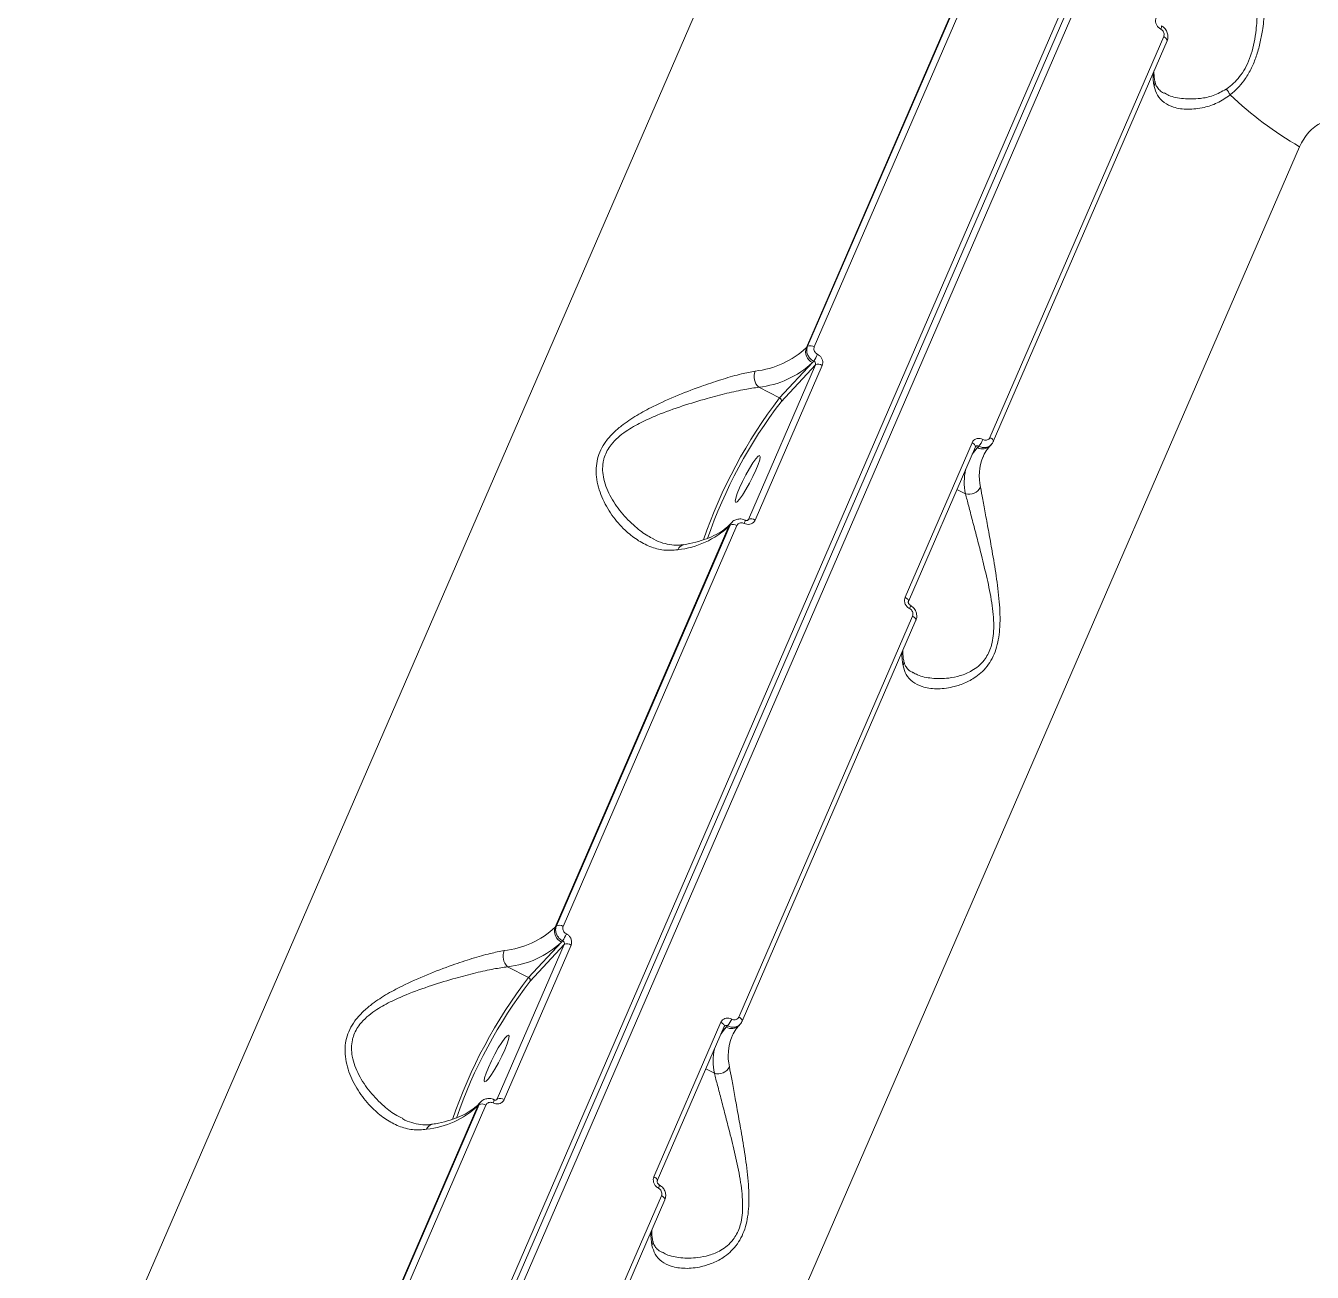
# Model space of a CAD drawing. Header units: millimetres. Extents: x -11024 to 8278, y -7837 to 5770.
# Drawn here: x 4109.8 to 4329.5, y 2123.2 to 2336.2 of the extents above; entities that cross this region are included whole.
import ezdxf

# ---------------------------------------------------------------- set-up
doc = ezdxf.new("R2010")
doc.units = ezdxf.units.MM
doc.layers.add('DIKOM_ОБЪЕКТ', color=7, linetype='Continuous')

msp = doc.modelspace()

# ---------------------------------------------------------------- linework, layer by layer
at = {"layer": 'DIKOM_ОБЪЕКТ', "color": 7, "linetype": 'Continuous', "lineweight": 15}
for p, q in [((4144.154, 2009.67), (4317.147, 2409.118)), ((4144.762, 2008.935), (4317.755, 2408.383)), ((4318.912, 2408.208), (4145.919, 2008.76)), ((4109.788, 2074.364), (4234.886, 2363.221)), ((4272.785, 2349.724), (4243.119, 2281.223)), ((4243.324, 2281.445), (4272.991, 2349.945)), ((4274.147, 2349.845), (4244.481, 2281.345)), ((4274.486, 2265.874), (4304.152, 2334.374)), ((4275.056, 2265.159), (4304.722, 2333.66)), ((4327.332, 2315.554), (4202.234, 2026.697)), ((4243.119, 2281.223), (4243.324, 2281.445)), ((4244.165, 2278.665), (4244.383, 2278.9)), ((4233.224, 2251.868), (4244.661, 2278.278)), ((4245.823, 2278.176), (4234.385, 2251.766)), ((4238.556, 2272.621), (4244.165, 2278.665)), ((4244.661, 2278.278), (4238.818, 2271.981)), ((4234.99, 2274.46), (4238.556, 2272.621)), ((4259.978, 2238.57), (4271.415, 2264.98)), ((4260.554, 2237.853), (4271.991, 2264.262)), ((4272.338, 2264.138), (4271.587, 2263.329)), ((4271.994, 2264.257), (4272.027, 2264.314)), ((4272.556, 2264.373), (4272.338, 2264.138)), ((4274.519, 2264.429), (4274.725, 2264.651)), ((4275.019, 2265.103), (4275.056, 2265.159)), ((4273.324, 2262.62), (4273.267, 2262.484)), ((4270.295, 2256.256), (4268.847, 2257.003)), ((4229.894, 2250.687), (4200.228, 2182.187)), ((4200.434, 2182.408), (4230.1, 2250.909)), ((4231.256, 2250.809), (4201.59, 2182.308)), ((4230.1, 2250.909), (4229.894, 2250.687)), ((4230.395, 2251.362), (4230.189, 2251.14)), ((4233.078, 2251.711), (4233.224, 2251.868)), ((4231.595, 2166.837), (4261.261, 2235.337)), ((4232.165, 2166.123), (4261.832, 2234.623)), ((4200.228, 2182.187), (4200.434, 2182.408)), ((4190.333, 2152.832), (4201.77, 2179.242)), ((4202.932, 2179.139), (4191.494, 2152.729)), ((4195.666, 2173.584), (4201.274, 2179.628)), ((4201.77, 2179.242), (4195.927, 2172.945)), ((4201.274, 2179.628), (4201.492, 2179.863)), ((4192.1, 2175.423), (4195.666, 2173.584)), ((4217.087, 2139.533), (4228.525, 2165.943)), ((4217.663, 2138.816), (4229.1, 2165.226)), ((4229.447, 2165.102), (4228.696, 2164.293)), ((4229.103, 2165.221), (4229.137, 2165.277)), ((4229.665, 2165.337), (4229.447, 2165.102)), ((4231.628, 2165.392), (4231.834, 2165.614)), ((4232.128, 2166.066), (4232.165, 2166.123)), ((4230.433, 2163.583), (4230.376, 2163.447)), ((4227.405, 2157.219), (4225.956, 2157.966)), ((4187.004, 2151.65), (4157.337, 2083.15)), ((4157.543, 2083.372), (4187.209, 2151.872)), ((4188.365, 2151.772), (4158.699, 2083.272)), ((4187.209, 2151.872), (4187.004, 2151.65)), ((4187.505, 2152.325), (4187.298, 2152.103)), ((4190.187, 2152.675), (4190.333, 2152.832)), ((4188.704, 2067.8), (4218.37, 2136.301)), ((4189.275, 2067.086), (4218.941, 2135.586))]:
    msp.add_line(p, q, dxfattribs=at)
at = {"layer": 'DIKOM_ОБЪЕКТ', "color": 7, "linetype": 'Continuous', "lineweight": 15, "flags": 128}
for points in [[(4304.722, 2333.66), (4304.728, 2333.675), (4304.738, 2333.761), (4304.713, 2333.858), (4304.656, 2333.962), (4304.567, 2334.07), (4304.45, 2334.177), (4304.31, 2334.28), (4304.152, 2334.374)], [(4275.056, 2265.159), (4275.062, 2265.175), (4275.072, 2265.261), (4275.047, 2265.358), (4274.99, 2265.462), (4274.901, 2265.569), (4274.784, 2265.676), (4274.644, 2265.779), (4274.486, 2265.874)], [(4271.991, 2264.262), (4271.997, 2264.278), (4272.006, 2264.365), (4271.982, 2264.462), (4271.923, 2264.567), (4271.834, 2264.675), (4271.716, 2264.782), (4271.575, 2264.885), (4271.415, 2264.98)], [(4271.448, 2263.008), (4271.67, 2263.329), (4272.338, 2264.138)], [(4231.697, 2257.265), (4231.3, 2256.28), (4231.05, 2255.497), (4230.965, 2254.98), (4231.054, 2254.77), (4231.307, 2254.885), (4231.707, 2255.316), (4232.219, 2256.026), (4232.802, 2256.959), (4233.409, 2258.04), (4233.992, 2259.18), (4234.502, 2260.288), (4234.898, 2261.273), (4235.149, 2262.056), (4235.233, 2262.573), (4235.145, 2262.783), (4234.891, 2262.668), (4234.492, 2262.237), (4233.98, 2261.527), (4233.396, 2260.593), (4232.789, 2259.513), (4232.207, 2258.373), (4231.697, 2257.265)], [(4230.189, 2251.14), (4230.068, 2250.992), (4229.894, 2250.687)], [(4260.553, 2237.852), (4260.56, 2237.869), (4260.569, 2237.955), (4260.544, 2238.052), (4260.486, 2238.157), (4260.396, 2238.265), (4260.279, 2238.372), (4260.137, 2238.475), (4259.978, 2238.57)], [(4261.832, 2234.623), (4261.838, 2234.638), (4261.847, 2234.724), (4261.823, 2234.822), (4261.765, 2234.925), (4261.676, 2235.033), (4261.56, 2235.14), (4261.42, 2235.243), (4261.261, 2235.337)], [(4232.165, 2166.123), (4232.171, 2166.138), (4232.181, 2166.224), (4232.156, 2166.321), (4232.099, 2166.425), (4232.01, 2166.533), (4231.894, 2166.64), (4231.754, 2166.743), (4231.595, 2166.837)], [(4229.1, 2165.226), (4229.106, 2165.242), (4229.116, 2165.328), (4229.091, 2165.426), (4229.032, 2165.53), (4228.943, 2165.638), (4228.825, 2165.745), (4228.684, 2165.848), (4228.525, 2165.943)], [(4228.557, 2163.971), (4228.779, 2164.292), (4229.447, 2165.102)], [(4188.806, 2158.228), (4188.409, 2157.243), (4188.159, 2156.461), (4188.074, 2155.943), (4188.163, 2155.734), (4188.417, 2155.848), (4188.816, 2156.279), (4189.328, 2156.989), (4189.911, 2157.923), (4190.519, 2159.003), (4191.101, 2160.144), (4191.611, 2161.251), (4192.007, 2162.236), (4192.258, 2163.019), (4192.342, 2163.536), (4192.254, 2163.746), (4192, 2163.631), (4191.601, 2163.201), (4191.089, 2162.49), (4190.505, 2161.557), (4189.898, 2160.476), (4189.316, 2159.336), (4188.806, 2158.228)], [(4187.298, 2152.103), (4187.177, 2151.955), (4187.004, 2151.65)], [(4217.662, 2138.815), (4217.669, 2138.832), (4217.678, 2138.918), (4217.653, 2139.016), (4217.595, 2139.12), (4217.505, 2139.228), (4217.388, 2139.336), (4217.247, 2139.439), (4217.087, 2139.533)], [(4218.941, 2135.586), (4218.947, 2135.602), (4218.956, 2135.688), (4218.932, 2135.785), (4218.874, 2135.889), (4218.785, 2135.997), (4218.669, 2136.104), (4218.529, 2136.206), (4218.37, 2136.301)]]:
    msp.add_lwpolyline(points, dxfattribs=at)
at = {"layer": 'DIKOM_ОБЪЕКТ', "color": 7, "linetype": 'Continuous', "lineweight": 15}
for centre, radius, start, end in [((4303.014, 2336.107), 0.764, 324.88052, 9.21903), ((4312.445, 2327.854), 10.106, 178.23202, 191.29625), ((4301.119, 2326.5), 1.547, 336.1276, 10.2311), ((4312.747, 2323.304), 2.952, 21.84889, 45.16283), ((4361.111, 2373.129), 66.753, 226.88297, 239.60008), ((4232.783, 2292.239), 15.106, 276.07414, 313.17558), ((4245.046, 2280.518), 2.052, 159.89701, 244.57401), ((4243.815, 2280.384), 1.169, 55.30938, 114.81335), ((4238.838, 2282.649), 6.694, 325.93458, 337.41138), ((4236.675, 2276.278), 2.479, 157.70803, 227.18596), ((4233.313, 2290.23), 15.859, 276.07113, 313.17816), ((4245.152, 2277.21), 1.176, 55.23237, 114.67999), ((4306.106, 2220.785), 85.146, 142.49832, 161.09326), ((4238.336, 2272.158), 0.513, 339.89988, 64.57654), ((4304.466, 2221.63), 82.734, 142.51245, 160.98366), ((4273.236, 2265.726), 1.824, 240.48773, 314.66955), ((4269.451, 2267.068), 4.111, 319.04517, 337.83318), ((4281.483, 2259.273), 8.821, 158.64966, 192.42906), ((4279.927, 2258.264), 9.839, 167.33561, 191.77895), ((4270.919, 2258.341), 2.176, 253.35179, 333.62593), ((4219.56, 2261.7), 15.103, 276.06928, 313.17925), ((4230.59, 2249.845), 1.171, 55.36522, 114.7575), ((4231.543, 2251.784), 1.132, 328.48259, 357.55237), ((4233.715, 2250.801), 1.175, 55.20709, 114.70321), ((4222.44, 2246.21), 1.367, 102.27249, 159.80835), ((4260.122, 2237.071), 0.765, 324.91007, 9.2001), ((4269.554, 2228.817), 10.106, 178.23202, 191.29625), ((4258.235, 2227.463), 1.541, 336.05648, 10.30222), ((4189.892, 2193.203), 15.106, 276.07462, 313.1751), ((4202.155, 2181.481), 2.052, 159.89701, 244.57401), ((4200.924, 2181.346), 1.17, 55.32783, 114.77144), ((4195.906, 2183.635), 6.74, 325.96493, 337.36306), ((4193.784, 2177.241), 2.478, 157.70457, 227.19885), ((4190.422, 2191.194), 15.86, 276.07342, 313.17699), ((4202.261, 2178.173), 1.176, 55.23237, 114.67999), ((4263.215, 2121.748), 85.146, 142.49832, 161.09326), ((4195.445, 2173.121), 0.513, 339.90455, 64.58684), ((4261.575, 2122.595), 82.733, 142.51302, 160.98448), ((4230.346, 2166.689), 1.824, 240.49109, 314.66619), ((4226.567, 2168.027), 4.103, 319.0216, 337.85007), ((4238.592, 2160.236), 8.821, 158.64966, 192.42906), ((4237.036, 2159.228), 9.839, 167.33561, 191.77895), ((4228.028, 2159.305), 2.177, 253.36506, 333.61265), ((4176.669, 2162.662), 15.102, 276.06855, 313.18116), ((4187.7, 2150.808), 1.171, 55.36522, 114.7575), ((4188.649, 2152.748), 1.135, 328.5509, 357.51602), ((4190.824, 2151.765), 1.174, 55.18569, 114.70126), ((4179.548, 2147.175), 1.366, 102.23728, 159.84356), ((4217.23, 2138.034), 0.767, 324.97998, 9.17635), ((4226.722, 2129.787), 10.165, 178.27475, 191.26437), ((4215.342, 2128.426), 1.543, 336.10008, 10.28851)]:
    msp.add_arc(centre, radius, start, end, dxfattribs=at)
for points, knots in [([(4579.421, 2134.413), (4579.433, 2134.831), (4579.495, 2137.038), (4579.315, 2141.133), (4578.869, 2146.697), (4578.102, 2152.361), (4577.047, 2158.11), (4575.697, 2163.942), (4574.053, 2169.851), (4572.117, 2175.835), (4569.891, 2181.887), (4567.376, 2188.003), (4564.573, 2194.178), (4561.487, 2200.408), (4558.118, 2206.687), (4554.469, 2213.012), (4550.545, 2219.377), (4546.346, 2225.778), (4541.877, 2232.209), (4537.141, 2238.666), (4532.142, 2245.144), (4526.883, 2251.638), (4521.37, 2258.144), (4515.604, 2264.656), (4509.593, 2271.17), (4503.338, 2277.681), (4496.846, 2284.184), (4490.121, 2290.674), (4483.169, 2297.146), (4475.994, 2303.596), (4468.602, 2310.018), (4461, 2316.409), (4453.191, 2322.763), (4445.182, 2329.075), (4436.98, 2335.341), (4428.59, 2341.556), (4420.018, 2347.715), (4411.272, 2353.814), (4402.357, 2359.849), (4393.281, 2365.814), (4384.05, 2371.705), (4374.671, 2377.519), (4365.151, 2383.249), (4355.498, 2388.893), (4345.718, 2394.446), (4335.818, 2399.902), (4326.923, 2404.671), (4321.305, 2407.592), (4319.057, 2408.761)], [0, 0, 0, 0, 0.005179, 0.02739, 0.0496129, 0.0718474, 0.0940927, 0.1163475, 0.1386104, 0.1608803, 0.1831555, 0.2054353, 0.2277182, 0.2500033, 0.2722902, 0.2945781, 0.316866, 0.3391543, 0.3614417, 0.3837286, 0.4060147, 0.4282999, 0.4505841, 0.4728672, 0.4951491, 0.5174299, 0.53971, 0.5619889, 0.5842665, 0.6065438, 0.6288197, 0.6510947, 0.6733691, 0.6956426, 0.7179154, 0.7401874, 0.7624591, 0.7847299, 0.8070003, 0.8292698, 0.8515392, 0.8738084, 0.8960771, 0.9183452, 0.9406131, 0.9628808, 0.9851479, 1, 1, 1, 1]), ([(4314.828, 2325.397), (4314.968, 2325.497), (4315.865, 2326.134), (4317.106, 2327.362), (4318.302, 2329.309), (4318.828, 2330.566), (4319.28, 2331.934), (4319.65, 2333.417), (4320, 2335.773), (4320.174, 2338.418), (4320.176, 2341.468), (4320.001, 2344.616), (4319.654, 2347.67), (4319.173, 2350.411), (4318.735, 2351.828), (4318.514, 2352.545)], [0, 0, 0, 0, 0.0201017, 0.128727, 0.1852681, 0.2440086, 0.2548653, 0.3167969, 0.3805899, 0.4664216, 0.5546318, 0.6638261, 0.7761687, 0.8865564, 1, 1, 1, 1]), ([(4320.577, 2353.039), (4320.744, 2352.331), (4321.084, 2350.896), (4321.396, 2348.105), (4321.569, 2344.92), (4321.571, 2341.666), (4321.402, 2338.446), (4321.092, 2335.684), (4320.618, 2333.173), (4320.013, 2331.004), (4319.176, 2328.947), (4317.863, 2326.701), (4316.54, 2325.26), (4315.628, 2324.517), (4315.487, 2324.402)], [0, 0, 0, 0, 0.1084788, 0.2202191, 0.3276453, 0.4383077, 0.523799, 0.6115035, 0.6745121, 0.739088, 0.8027751, 0.8688971, 0.9797328, 1, 1, 1, 1]), ([(4303.639, 2335.668), (4303.545, 2335.726), (4303.309, 2335.871), (4303.006, 2336.217), (4302.796, 2336.674), (4302.731, 2337.166), (4302.823, 2337.46), (4302.869, 2337.607)], [0, 0, 0, 0, 0.141858, 0.3567395, 0.5713328, 0.7857526, 1, 1, 1, 1]), ([(4304.705, 2333.668), (4304.734, 2333.722), (4304.87, 2333.975), (4304.906, 2334.52), (4304.75, 2335.214), (4304.358, 2335.841), (4303.954, 2336.095), (4303.76, 2336.217)], [0, 0, 0, 0, 0.0627609, 0.2918695, 0.5280511, 0.7743002, 1, 1, 1, 1]), ([(4304.152, 2334.374), (4304.182, 2334.472), (4304.243, 2334.668), (4304.201, 2334.996), (4304.061, 2335.301), (4303.859, 2335.532), (4303.702, 2335.629), (4303.639, 2335.668)], [0, 0, 0, 0, 0.2142471, 0.428527, 0.6430872, 0.858034, 1, 1, 1, 1]), ([(4302.64, 2326.784), (4302.594, 2327.049), (4302.486, 2327.662), (4302.493, 2328.211), (4302.498, 2328.522)], [0, 0, 0, 0, 0.4317591, 1, 1, 1, 1]), ([(4315.487, 2324.402), (4314.764, 2323.906), (4313.315, 2322.911), (4310.805, 2322.147), (4308.228, 2321.847), (4305.907, 2322.191), (4304.179, 2323.035), (4303.022, 2324.21), (4302.689, 2325.345), (4302.534, 2325.874)], [0, 0, 0, 0, 0.1281537, 0.2567412, 0.4268156, 0.5968776, 0.7373117, 0.8775736, 1, 1, 1, 1]), ([(4304.213, 2324.699), (4304.209, 2324.7), (4303.873, 2324.83), (4303.457, 2325.195), (4302.98, 2325.77), (4302.724, 2326.302), (4302.667, 2326.716), (4302.654, 2326.806)], [0, 0, 0, 0, 0.0036982, 0.3183937, 0.6478603, 0.9235998, 1, 1, 1, 1]), ([(4304.267, 2324.745), (4304.521, 2324.598), (4305.435, 2324.07), (4307.512, 2323.681), (4310.103, 2323.691), (4312.639, 2324.185), (4314.092, 2324.989), (4314.828, 2325.397)], [0, 0, 0, 0, 0.0987534, 0.3550395, 0.6180343, 0.8063442, 1, 1, 1, 1]), ([(4335.414, 2320.352), (4334.886, 2320.394), (4333.407, 2320.511), (4331.083, 2319.823), (4328.76, 2318.149), (4327.811, 2316.424), (4327.332, 2315.554)], [0, 0, 0, 0, 0.152965, 0.4283618, 0.7114293, 1, 1, 1, 1]), ([(4244.383, 2278.9), (4244.255, 2278.974), (4243.934, 2279.161), (4243.521, 2279.611), (4243.233, 2280.211), (4243.142, 2280.859), (4243.264, 2281.249), (4243.324, 2281.445)], [0, 0, 0, 0, 0.1417231, 0.3563926, 0.5709286, 0.7854766, 1, 1, 1, 1]), ([(4244.481, 2281.345), (4244.45, 2281.247), (4244.39, 2281.052), (4244.437, 2280.729), (4244.583, 2280.43), (4244.792, 2280.207), (4244.954, 2280.115), (4245.018, 2280.078)], [0, 0, 0, 0, 0.2141995, 0.4285822, 0.6432489, 0.8581661, 1, 1, 1, 1]), ([(4244.661, 2278.278), (4244.676, 2278.327), (4244.706, 2278.424), (4244.681, 2278.584), (4244.606, 2278.731), (4244.499, 2278.838), (4244.416, 2278.882), (4244.383, 2278.9)], [0, 0, 0, 0, 0.2139374, 0.4282124, 0.6428448, 0.8579109, 1, 1, 1, 1]), ([(4245.018, 2280.078), (4245.115, 2280.023), (4245.357, 2279.884), (4245.67, 2279.549), (4245.889, 2279.101), (4245.959, 2278.615), (4245.868, 2278.322), (4245.823, 2278.176)], [0, 0, 0, 0, 0.1418943, 0.3567307, 0.5713937, 0.7857177, 1, 1, 1, 1]), ([(4221.157, 2246.682), (4220.35, 2246.621), (4218.736, 2246.497), (4216.396, 2247.156), (4214.171, 2248.328), (4211.96, 2250.108), (4209.846, 2252.529), (4208.098, 2255.592), (4207.116, 2258.884), (4207.223, 2261.709), (4207.972, 2263.758), (4208.867, 2265.252), (4210.078, 2266.63), (4211.819, 2268.146), (4214.12, 2269.682), (4217.394, 2271.43), (4221.251, 2273.15), (4225.308, 2274.682), (4228.933, 2275.885), (4231.951, 2276.746), (4233.616, 2277.069), (4234.381, 2277.218)], [0, 0, 0, 0, 0.0554749, 0.1110232, 0.1664961, 0.2220043, 0.2900218, 0.3579619, 0.422675, 0.4774061, 0.5052453, 0.5330937, 0.5627103, 0.5923738, 0.6404272, 0.688582, 0.7603261, 0.8320607, 0.8909988, 0.9498663, 1, 1, 1, 1]), ([(4234.99, 2274.46), (4234.223, 2274.348), (4232.56, 2274.105), (4229.558, 2273.435), (4225.973, 2272.5), (4221.942, 2271.281), (4218.136, 2269.919), (4214.884, 2268.476), (4212.63, 2267.206), (4210.916, 2265.9), (4209.543, 2264.488), (4208.775, 2263.1), (4208.394, 2261.708), (4208.274, 2260.555), (4208.48, 2258.486), (4209.495, 2255.863), (4211.437, 2252.99), (4213.697, 2250.72), (4215.595, 2249.241), (4216.688, 2248.725), (4217.014, 2248.572)], [0, 0, 0, 0, 0.0593776, 0.1286913, 0.1998924, 0.2841076, 0.3705391, 0.4258943, 0.482375, 0.5152254, 0.5489613, 0.5972485, 0.6101133, 0.6402433, 0.6713741, 0.7457523, 0.8249928, 0.9064131, 0.972099, 1, 1, 1, 1]), ([(4271.415, 2264.98), (4271.461, 2265.067), (4271.577, 2265.289), (4271.884, 2265.553), (4272.316, 2265.709), (4272.8, 2265.713), (4273.105, 2265.582), (4273.258, 2265.517)], [0, 0, 0, 0, 0.1405602, 0.3550986, 0.5698387, 0.7848717, 1, 1, 1, 1]), ([(4273.258, 2265.517), (4273.36, 2265.473), (4273.564, 2265.386), (4273.886, 2265.388), (4274.174, 2265.492), (4274.378, 2265.668), (4274.455, 2265.815), (4274.486, 2265.874)], [0, 0, 0, 0, 0.21514105, 0.43019766, 0.64496305, 0.85948045, 1, 1, 1, 1]), ([(4272.556, 2264.373), (4272.506, 2264.396), (4272.407, 2264.443), (4272.251, 2264.444), (4272.116, 2264.402), (4272.055, 2264.34), (4272.028, 2264.313)], [0, 0, 0, 0, 0.2658365, 0.5314892, 0.7964154, 1, 1, 1, 1]), ([(4274.712, 2264.667), (4274.606, 2264.559), (4274.36, 2264.308), (4273.813, 2264.129), (4273.171, 2264.116), (4272.761, 2264.288), (4272.556, 2264.373)], [0, 0, 0, 0, 0.2010776, 0.4673794, 0.7337353, 1, 1, 1, 1]), ([(4273.311, 2262.498), (4273.373, 2262.672), (4273.577, 2263.242), (4274.019, 2263.864), (4274.419, 2264.316), (4274.519, 2264.429)], [0, 0, 0, 0, 0.24802136, 0.81241954, 1, 1, 1, 1]), ([(4275.019, 2265.103), (4274.964, 2264.98), (4274.888, 2264.812), (4274.749, 2264.698), (4274.712, 2264.667)], [0, 0, 0, 0, 0.7281476, 1, 1, 1, 1]), ([(4272.868, 2257.374), (4272.994, 2256.702), (4273.245, 2255.357), (4273.724, 2252.692), (4274.271, 2249.713), (4274.896, 2246.223), (4275.573, 2242.254), (4276.123, 2237.899), (4276.295, 2233.735), (4275.847, 2230.542), (4275.056, 2228.446), (4274.236, 2227.035), (4273.215, 2225.861), (4271.823, 2224.721), (4270.086, 2223.792), (4267.766, 2223.074), (4265.266, 2222.815), (4262.96, 2223.171), (4261.248, 2224.029), (4260.118, 2225.203), (4259.793, 2226.323), (4259.643, 2226.838)], [0, 0, 0, 0, 0.0554768, 0.1110255, 0.1664983, 0.2220062, 0.2900236, 0.3579659, 0.4226764, 0.4774066, 0.5052484, 0.5330941, 0.5627094, 0.5923748, 0.6404297, 0.6885806, 0.760326, 0.8320622, 0.8909991, 0.9498671, 1, 1, 1, 1]), ([(4261.374, 2225.708), (4261.609, 2225.57), (4262.501, 2225.045), (4264.549, 2224.657), (4267.069, 2224.633), (4269.422, 2225.107), (4271.146, 2225.807), (4272.528, 2226.754), (4273.689, 2227.937), (4274.412, 2229.276), (4274.853, 2230.734), (4275.078, 2232), (4275.185, 2234.406), (4274.824, 2237.735), (4273.997, 2241.805), (4273.083, 2245.543), (4272.225, 2248.867), (4271.487, 2251.697), (4270.821, 2254.27), (4270.472, 2255.588), (4270.295, 2256.256)], [0, 0, 0, 0, 0.0301301, 0.1142531, 0.2005897, 0.2558798, 0.3122977, 0.3451143, 0.3788111, 0.4270435, 0.4398937, 0.4699862, 0.5010875, 0.5753821, 0.6545343, 0.7358627, 0.8014758, 0.8682304, 0.9331967, 1, 1, 1, 1]), ([(4230.189, 2251.14), (4230.026, 2250.974), (4229.532, 2250.47), (4228.499, 2249.704), (4226.991, 2248.898), (4225.229, 2248.235), (4223.584, 2247.802), (4222.505, 2247.61), (4222.154, 2247.547)], [0, 0, 0, 0, 0.102488, 0.3106837, 0.5124768, 0.7099318, 0.9057092, 1, 1, 1, 1]), ([(4230.1, 2250.909), (4230.155, 2251.031), (4230.229, 2251.197), (4230.367, 2251.311), (4230.403, 2251.34)], [0, 0, 0, 0, 0.739615, 1, 1, 1, 1]), ([(4232.667, 2251.722), (4232.615, 2251.752), (4232.342, 2251.911), (4231.771, 2251.991), (4231.059, 2251.852), (4230.57, 2251.604), (4230.417, 2251.369), (4230.4, 2251.341)], [0, 0, 0, 0, 0.07104506, 0.37832833, 0.65799674, 0.95986908, 1, 1, 1, 1]), ([(4232.508, 2251.192), (4232.404, 2251.233), (4232.195, 2251.314), (4231.865, 2251.304), (4231.571, 2251.194), (4231.364, 2251.015), (4231.287, 2250.867), (4231.256, 2250.809)], [0, 0, 0, 0, 0.2151287, 0.4301461, 0.6449993, 0.8595139, 1, 1, 1, 1]), ([(4234.385, 2251.766), (4234.339, 2251.678), (4234.223, 2251.456), (4233.912, 2251.188), (4233.473, 2251.024), (4232.979, 2251.01), (4232.665, 2251.131), (4232.508, 2251.192)], [0, 0, 0, 0, 0.1406215, 0.3550671, 0.5697991, 0.7848208, 1, 1, 1, 1]), ([(4233.141, 2251.76), (4233.135, 2251.749), (4233.113, 2251.711), (4233.03, 2251.678), (4232.884, 2251.67), (4232.763, 2251.692), (4232.696, 2251.729), (4232.675, 2251.74)], [0, 0, 0, 0, 0.1446884, 0.4915318, 0.7177265, 0.9152668, 1, 1, 1, 1]), ([(4233.144, 2251.757), (4233.154, 2251.765), (4233.191, 2251.795), (4233.21, 2251.838), (4233.224, 2251.868)], [0, 0, 0, 0, 0.2842623, 1, 1, 1, 1]), ([(4222.156, 2247.581), (4221.953, 2247.54), (4221.278, 2247.405), (4220.098, 2247.469), (4218.604, 2247.807), (4217.551, 2248.178), (4217.025, 2248.504), (4217.007, 2248.515)], [0, 0, 0, 0, 0.1175205, 0.3916533, 0.6860527, 0.9889094, 1, 1, 1, 1]), ([(4260.748, 2236.631), (4260.654, 2236.689), (4260.418, 2236.835), (4260.115, 2237.18), (4259.905, 2237.638), (4259.84, 2238.129), (4259.932, 2238.423), (4259.978, 2238.57)], [0, 0, 0, 0, 0.1417855, 0.3567427, 0.5713016, 0.7857247, 1, 1, 1, 1]), ([(4260.878, 2237.198), (4260.852, 2237.212), (4260.779, 2237.249), (4260.673, 2237.354), (4260.582, 2237.491), (4260.534, 2237.633), (4260.526, 2237.757), (4260.54, 2237.827), (4260.553, 2237.848), (4260.554, 2237.852)], [0, 0, 0, 0, 0.0995468, 0.2665333, 0.4281653, 0.5938933, 0.7684158, 0.9628215, 1, 1, 1, 1]), ([(4261.814, 2234.631), (4261.843, 2234.686), (4261.979, 2234.938), (4262.015, 2235.483), (4261.859, 2236.177), (4261.468, 2236.804), (4261.063, 2237.059), (4260.87, 2237.18)], [0, 0, 0, 0, 0.06283586, 0.29185774, 0.52802921, 0.77429081, 1, 1, 1, 1]), ([(4261.261, 2235.337), (4261.292, 2235.435), (4261.353, 2235.631), (4261.31, 2235.959), (4261.17, 2236.264), (4260.969, 2236.496), (4260.811, 2236.593), (4260.748, 2236.631)], [0, 0, 0, 0, 0.2142824, 0.4285356, 0.6431316, 0.8580517, 1, 1, 1, 1]), ([(4259.75, 2227.747), (4259.703, 2228.012), (4259.595, 2228.626), (4259.603, 2229.174), (4259.607, 2229.486)], [0, 0, 0, 0, 0.4317339, 1, 1, 1, 1]), ([(4261.355, 2225.673), (4261.182, 2225.76), (4260.714, 2225.993), (4260.267, 2226.482), (4259.918, 2227.038), (4259.805, 2227.557), (4259.76, 2227.763)], [0, 0, 0, 0, 0.1890033, 0.510698, 0.8061071, 1, 1, 1, 1]), ([(4201.492, 2179.863), (4201.364, 2179.937), (4201.043, 2180.124), (4200.631, 2180.574), (4200.343, 2181.174), (4200.252, 2181.822), (4200.373, 2182.213), (4200.434, 2182.408)], [0, 0, 0, 0, 0.1417153, 0.356377, 0.5709725, 0.7854323, 1, 1, 1, 1]), ([(4201.59, 2182.308), (4201.56, 2182.211), (4201.499, 2182.015), (4201.546, 2181.692), (4201.692, 2181.394), (4201.901, 2181.17), (4202.063, 2181.078), (4202.127, 2181.041)], [0, 0, 0, 0, 0.2141961, 0.4285445, 0.6431769, 0.8580599, 1, 1, 1, 1]), ([(4202.127, 2181.041), (4202.224, 2180.986), (4202.467, 2180.848), (4202.78, 2180.513), (4202.998, 2180.064), (4203.068, 2179.579), (4202.977, 2179.286), (4202.932, 2179.139)], [0, 0, 0, 0, 0.1418155, 0.3567334, 0.5713679, 0.7857237, 1, 1, 1, 1]), ([(4178.266, 2147.645), (4177.46, 2147.584), (4175.846, 2147.461), (4173.505, 2148.119), (4171.281, 2149.291), (4169.069, 2151.072), (4166.956, 2153.492), (4165.207, 2156.555), (4164.225, 2159.847), (4164.332, 2162.673), (4165.081, 2164.722), (4165.976, 2166.215), (4167.187, 2167.594), (4168.928, 2169.109), (4171.23, 2170.645), (4174.504, 2172.394), (4178.36, 2174.114), (4182.417, 2175.645), (4186.042, 2176.848), (4189.06, 2177.709), (4190.725, 2178.033), (4191.491, 2178.182)], [0, 0, 0, 0, 0.0554784, 0.1110266, 0.1664979, 0.2220072, 0.2900245, 0.3579644, 0.4226773, 0.4774084, 0.5052464, 0.533094, 0.5627106, 0.5923744, 0.6404306, 0.6885821, 0.7603259, 0.8320603, 0.891002, 0.9498664, 1, 1, 1, 1]), ([(4201.77, 2179.242), (4201.786, 2179.29), (4201.816, 2179.388), (4201.79, 2179.548), (4201.715, 2179.694), (4201.608, 2179.802), (4201.525, 2179.846), (4201.492, 2179.863)], [0, 0, 0, 0, 0.21395737, 0.42817622, 0.64280713, 0.85782933, 1, 1, 1, 1]), ([(4192.1, 2175.423), (4191.333, 2175.311), (4189.67, 2175.068), (4186.668, 2174.398), (4183.083, 2173.463), (4179.051, 2172.244), (4175.245, 2170.882), (4171.993, 2169.439), (4169.74, 2168.169), (4168.025, 2166.863), (4166.652, 2165.451), (4165.884, 2164.064), (4165.503, 2162.671), (4165.383, 2161.518), (4165.589, 2159.45), (4166.604, 2156.826), (4168.546, 2153.953), (4170.806, 2151.684), (4172.704, 2150.204), (4173.797, 2149.689), (4174.123, 2149.535)], [0, 0, 0, 0, 0.0593808, 0.1286944, 0.1998903, 0.2841106, 0.370542, 0.4258971, 0.4823738, 0.5152281, 0.5489639, 0.5972501, 0.6101149, 0.6402444, 0.671376, 0.7457528, 0.8249932, 0.9064133, 0.972099, 1, 1, 1, 1]), ([(4230.368, 2166.48), (4230.469, 2166.437), (4230.673, 2166.35), (4230.996, 2166.352), (4231.283, 2166.455), (4231.488, 2166.631), (4231.565, 2166.779), (4231.595, 2166.837)], [0, 0, 0, 0, 0.2150339, 0.4300922, 0.6448929, 0.8593762, 1, 1, 1, 1]), ([(4228.525, 2165.943), (4228.57, 2166.031), (4228.686, 2166.252), (4228.993, 2166.516), (4229.425, 2166.672), (4229.909, 2166.676), (4230.215, 2166.545), (4230.368, 2166.48)], [0, 0, 0, 0, 0.1406484, 0.355084, 0.5699124, 0.7848311, 1, 1, 1, 1]), ([(4229.665, 2165.337), (4229.615, 2165.36), (4229.516, 2165.406), (4229.36, 2165.407), (4229.225, 2165.366), (4229.164, 2165.303), (4229.138, 2165.276)], [0, 0, 0, 0, 0.2658593, 0.5315923, 0.7965985, 1, 1, 1, 1]), ([(4231.821, 2165.631), (4231.715, 2165.522), (4231.469, 2165.271), (4230.923, 2165.093), (4230.28, 2165.08), (4229.87, 2165.251), (4229.665, 2165.337)], [0, 0, 0, 0, 0.2010156, 0.4673689, 0.7336368, 1, 1, 1, 1]), ([(4230.42, 2163.461), (4230.483, 2163.635), (4230.687, 2164.205), (4231.128, 2164.827), (4231.528, 2165.279), (4231.628, 2165.392)], [0, 0, 0, 0, 0.2480265, 0.8124361, 1, 1, 1, 1]), ([(4232.128, 2166.066), (4232.073, 2165.944), (4231.998, 2165.775), (4231.859, 2165.661), (4231.821, 2165.631)], [0, 0, 0, 0, 0.7279916, 1, 1, 1, 1]), ([(4229.978, 2158.337), (4230.103, 2157.665), (4230.355, 2156.32), (4230.833, 2153.655), (4231.381, 2150.676), (4232.005, 2147.186), (4232.683, 2143.218), (4233.232, 2138.863), (4233.404, 2134.698), (4232.956, 2131.505), (4232.165, 2129.41), (4231.345, 2127.999), (4230.324, 2126.824), (4228.932, 2125.685), (4227.195, 2124.756), (4224.876, 2124.037), (4222.376, 2123.779), (4220.069, 2124.134), (4218.357, 2124.992), (4217.227, 2126.166), (4216.902, 2127.286), (4216.753, 2127.801)], [0, 0, 0, 0, 0.0554758, 0.1110254, 0.1664982, 0.2220062, 0.2900231, 0.3579627, 0.4226769, 0.4774068, 0.5052486, 0.5330936, 0.5627099, 0.5923753, 0.6404291, 0.6885807, 0.7603263, 0.8320625, 0.8909995, 0.9498676, 1, 1, 1, 1]), ([(4218.483, 2126.672), (4218.718, 2126.533), (4219.61, 2126.009), (4221.659, 2125.62), (4224.179, 2125.596), (4226.531, 2126.07), (4228.256, 2126.77), (4229.637, 2127.717), (4230.798, 2128.9), (4231.521, 2130.24), (4231.963, 2131.698), (4232.187, 2132.963), (4232.294, 2135.369), (4231.933, 2138.698), (4231.107, 2142.768), (4230.192, 2146.506), (4229.334, 2149.83), (4228.596, 2152.66), (4227.931, 2155.233), (4227.582, 2156.551), (4227.405, 2157.219)], [0, 0, 0, 0, 0.03013108, 0.11425286, 0.20059131, 0.25587921, 0.31229731, 0.34511257, 0.37880943, 0.42704189, 0.43989218, 0.46998885, 0.50108548, 0.57538015, 0.65453124, 0.73586072, 0.80147394, 0.86822864, 0.93319417, 1, 1, 1, 1]), ([(4187.298, 2152.103), (4187.135, 2151.937), (4186.641, 2151.434), (4185.608, 2150.667), (4184.1, 2149.861), (4182.339, 2149.199), (4180.693, 2148.765), (4179.614, 2148.573), (4179.264, 2148.51)], [0, 0, 0, 0, 0.1024844, 0.310679, 0.5124718, 0.7099299, 0.9057092, 1, 1, 1, 1]), ([(4187.209, 2151.872), (4187.264, 2151.995), (4187.338, 2152.161), (4187.476, 2152.274), (4187.512, 2152.303)], [0, 0, 0, 0, 0.7397933, 1, 1, 1, 1]), ([(4189.776, 2152.685), (4189.725, 2152.715), (4189.451, 2152.875), (4188.88, 2152.954), (4188.168, 2152.815), (4187.679, 2152.567), (4187.527, 2152.332), (4187.509, 2152.305)], [0, 0, 0, 0, 0.07105094, 0.37834525, 0.65802875, 0.95987723, 1, 1, 1, 1]), ([(4189.618, 2152.156), (4189.513, 2152.196), (4189.304, 2152.277), (4188.974, 2152.268), (4188.681, 2152.158), (4188.473, 2151.978), (4188.396, 2151.83), (4188.365, 2151.772)], [0, 0, 0, 0, 0.2151912, 0.4301845, 0.6449337, 0.8595283, 1, 1, 1, 1]), ([(4191.494, 2152.729), (4191.449, 2152.641), (4191.333, 2152.42), (4191.021, 2152.152), (4190.582, 2151.987), (4190.088, 2151.973), (4189.774, 2152.095), (4189.618, 2152.156)], [0, 0, 0, 0, 0.1406029, 0.3551013, 0.5698407, 0.7848697, 1, 1, 1, 1]), ([(4190.251, 2152.723), (4190.244, 2152.712), (4190.222, 2152.675), (4190.14, 2152.641), (4189.993, 2152.633), (4189.872, 2152.656), (4189.805, 2152.692), (4189.785, 2152.703)], [0, 0, 0, 0, 0.1446065, 0.4914519, 0.7177527, 0.9150513, 1, 1, 1, 1]), ([(4190.253, 2152.72), (4190.263, 2152.729), (4190.3, 2152.758), (4190.319, 2152.801), (4190.333, 2152.832)], [0, 0, 0, 0, 0.2841551, 1, 1, 1, 1]), ([(4179.265, 2148.544), (4179.062, 2148.503), (4178.387, 2148.368), (4177.208, 2148.433), (4175.713, 2148.77), (4174.661, 2149.142), (4174.134, 2149.467), (4174.116, 2149.479)], [0, 0, 0, 0, 0.1175098, 0.3916533, 0.6860527, 0.9889094, 1, 1, 1, 1]), ([(4217.858, 2137.594), (4217.764, 2137.652), (4217.527, 2137.798), (4217.224, 2138.144), (4217.014, 2138.601), (4216.95, 2139.093), (4217.041, 2139.386), (4217.087, 2139.533)], [0, 0, 0, 0, 0.1418535, 0.3567964, 0.5713411, 0.7857389, 1, 1, 1, 1]), ([(4217.988, 2138.161), (4217.961, 2138.175), (4217.889, 2138.212), (4217.782, 2138.317), (4217.692, 2138.454), (4217.643, 2138.596), (4217.636, 2138.72), (4217.649, 2138.79), (4217.662, 2138.811), (4217.664, 2138.815)], [0, 0, 0, 0, 0.0993556, 0.2665126, 0.4281433, 0.5937415, 0.7682771, 0.9627847, 1, 1, 1, 1]), ([(4218.923, 2135.595), (4218.953, 2135.649), (4219.089, 2135.902), (4219.124, 2136.446), (4218.968, 2137.141), (4218.577, 2137.768), (4218.172, 2138.022), (4217.979, 2138.144)], [0, 0, 0, 0, 0.0628683, 0.2919501, 0.5281088, 0.7742981, 1, 1, 1, 1]), ([(4218.37, 2136.301), (4218.401, 2136.399), (4218.462, 2136.595), (4218.419, 2136.923), (4218.279, 2137.228), (4218.078, 2137.459), (4217.92, 2137.556), (4217.858, 2137.594)], [0, 0, 0, 0, 0.214274, 0.4286937, 0.6433242, 0.858153, 1, 1, 1, 1]), ([(4216.859, 2128.711), (4216.812, 2128.975), (4216.704, 2129.589), (4216.712, 2130.137), (4216.716, 2130.449)], [0, 0, 0, 0, 0.4317204, 1, 1, 1, 1]), ([(4218.464, 2126.637), (4218.291, 2126.723), (4217.824, 2126.956), (4217.376, 2127.446), (4217.027, 2128.002), (4216.914, 2128.521), (4216.869, 2128.726)], [0, 0, 0, 0, 0.1890001, 0.5106961, 0.8061063, 1, 1, 1, 1])]:
    msp.add_open_spline(points, degree=3, knots=knots, dxfattribs=at)

doc.saveas('drawing.dxf')
